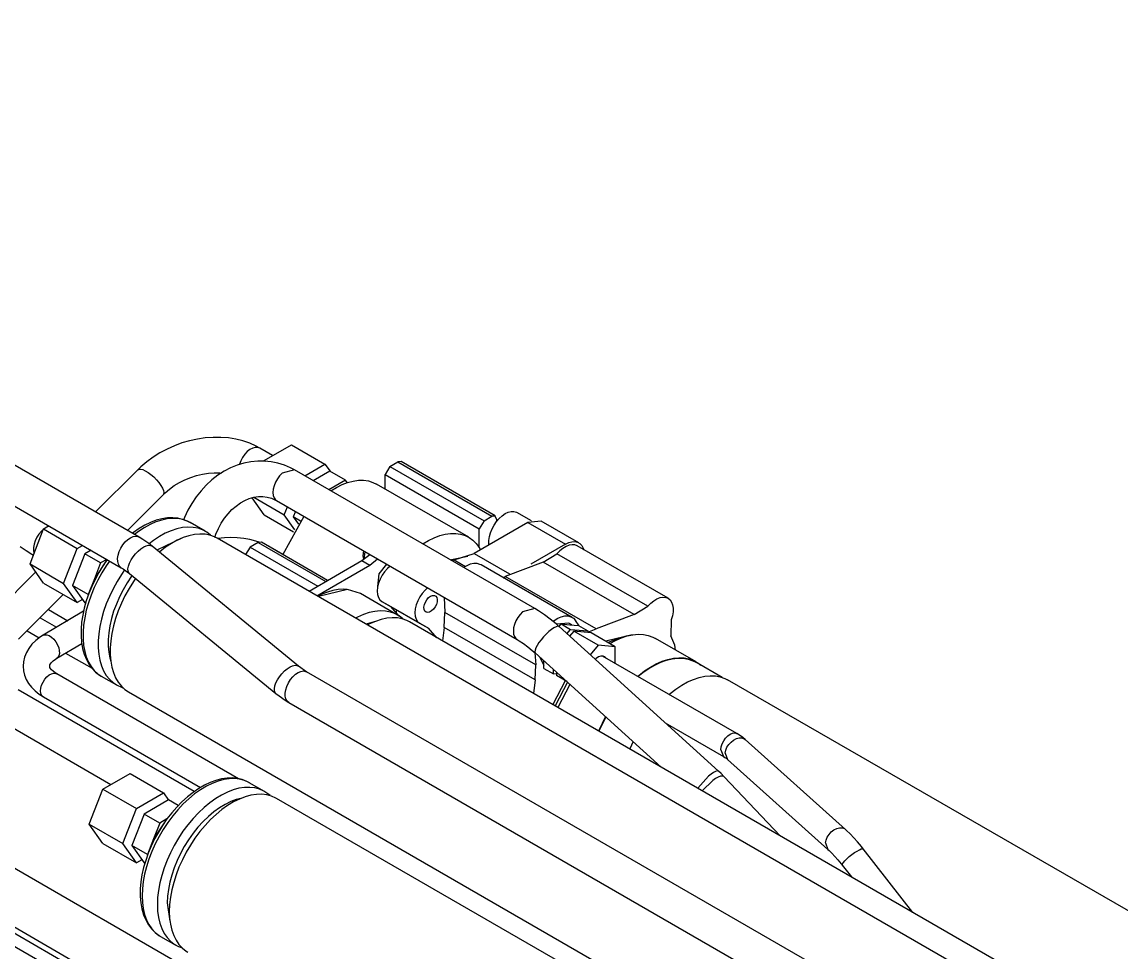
# Model space of a CAD drawing. Extents: x 0 to 258, y 0 to 184.
# Drawn here: x 120.45 to 145.22, y 124.9 to 145.87 of the extents above; entities that cross this region are included whole.
import ezdxf

# ---------------------------------------------------------------- set-up
doc = ezdxf.new("R2010")
doc.units = 0

msp = doc.modelspace()

# ---------------------------------------------------------------- linework, layer by layer
for p, q in [((122.693349, 123.928923), (48.371191, 166.835554)), ((48.123012, 166.691356), (122.060996, 124.00671)), ((124.584067, 136.492961), (124.407365, 136.467588)), ((124.760282, 136.505344), (124.584067, 136.492961)), ((124.9346, 136.50455), (124.760282, 136.505344)), ((125.1056, 136.49058), (124.9346, 136.50455)), ((125.271856, 136.463521), (125.1056, 136.49058)), ((123.722363, 136.242153), (123.562946, 136.156899)), ((123.887764, 136.316331), (123.722363, 136.242153)), ((124.05791, 136.378918), (123.887764, 136.316331)), ((124.231539, 136.429467), (124.05791, 136.378918)), ((124.407365, 136.467588), (124.231539, 136.429467)), ((125.431984, 136.423593), (125.271856, 136.463521)), ((125.584665, 136.371163), (125.431984, 136.423593)), ((125.590819, 136.230826), (125.530618, 136.183595)), ((125.729167, 136.306486), (125.584665, 136.371163)), ((125.651932, 136.263351), (125.590819, 136.230826)), ((125.711103, 136.279649), (125.651932, 136.263351)), ((125.765568, 136.278856), (125.711103, 136.279649)), ((125.810386, 136.26261), (125.729167, 136.306486)), ((125.810386, 136.26261), (125.765568, 136.278856)), ((126.102501, 136.09392), (125.810401, 136.262724)), ((125.912795, 135.984383), (126.52504, 136.337866)), ((126.52504, 136.337866), (127.281748, 135.901833)), ((123.090224, 134.257714), (119.958619, 136.06561)), ((123.410716, 136.061141), (123.266849, 135.955501)), ((123.562946, 136.156899), (123.410716, 136.061141)), ((125.424049, 136.054431), (125.382663, 135.978541)), ((125.474148, 136.123866), (125.424049, 136.054431)), ((125.530618, 136.183595), (125.474148, 136.123866)), ((125.906974, 135.969831), (125.912795, 135.984383)), ((125.912795, 135.984383), (125.941899, 135.967449)), ((123.065353, 135.776156), (122.112325, 134.822334)), ((123.13248, 135.840666), (123.065337, 135.776166)), ((123.065337, 135.776153), (123.089229, 135.789541)), ((123.089229, 135.789541), (123.127435, 135.791393)), ((123.127435, 135.791393), (123.175967, 135.779355)), ((123.266849, 135.955501), (123.13248, 135.840666)), ((123.175967, 135.779355), (123.232556, 135.753955)), ((123.232556, 135.753955), (123.294561, 135.716368)), ((125.008972, 135.739318), (124.86846, 135.649484)), ((125.154532, 135.815126), (125.008972, 135.739318)), ((125.304005, 135.876385), (125.154532, 135.815126)), ((125.456262, 135.922708), (125.304005, 135.876385)), ((125.351924, 135.899737), (125.349278, 135.89135)), ((125.382663, 135.978541), (125.351924, 135.899737)), ((125.610186, 135.953815), (125.456262, 135.922708)), ((125.764692, 135.969532), (125.610186, 135.953815)), ((125.918709, 135.969754), (125.764692, 135.969532)), ((126.071172, 135.954461), (125.918709, 135.969754)), ((126.220992, 135.923685), (126.071172, 135.954461)), ((126.367005, 135.877571), (126.220992, 135.923685)), ((126.590956, 135.771904), (126.315908, 135.697059)), ((126.507951, 135.816423), (126.367005, 135.877571)), ((126.590956, 135.771904), (126.507951, 135.816423)), ((132.009581, 132.643493), (126.590921, 135.771923)), ((126.823754, 135.637514), (127.281748, 135.901833)), ((127.392608, 135.741495), (127.017958, 135.525331)), ((127.281748, 135.901833), (127.396047, 135.739643)), ((127.746091, 135.537767), (127.392608, 135.741495)), ((128.744714, 135.848329), (128.638643, 135.664621)), ((128.744627, 135.848387), (128.921368, 135.950251)), ((128.744627, 135.848387), (130.866053, 134.623632)), ((128.921368, 135.950251), (131.042795, 134.725761)), ((128.996484, 135.957808), (128.92149, 135.950373)), ((131.117672, 134.73317), (128.99651, 135.957924)), ((123.294561, 135.716368), (123.359077, 135.668354)), ((123.359077, 135.668354), (123.423093, 135.612159)), ((123.423093, 135.612159), (123.483611, 135.550411)), ((123.483611, 135.550411), (123.5378, 135.485998)), ((124.002276, 135.486295), (124.126066, 135.54813)), ((124.126066, 135.54813), (124.254905, 135.600618)), ((124.254905, 135.600618), (124.387061, 135.643042)), ((124.387061, 135.643042), (124.520705, 135.674868)), ((124.520705, 135.674868), (124.653989, 135.695797)), ((124.734123, 135.546281), (124.607046, 135.430497)), ((124.653989, 135.695797), (124.785076, 135.705719)), ((124.86846, 135.649484), (124.734123, 135.546281)), ((124.785076, 135.705719), (124.912182, 135.70466)), ((124.912182, 135.70466), (124.94934, 135.701141)), ((126.166178, 135.49396), (126.134526, 135.415254)), ((126.20834, 135.569464), (126.166178, 135.49396)), ((126.259042, 135.638234), (126.20834, 135.569464)), ((126.315908, 135.697059), (126.259042, 135.638234)), ((127.746091, 135.537767), (127.371177, 135.321338)), ((127.783397, 135.484585), (127.746091, 135.537767)), ((127.79202, 135.487427), (127.915665, 135.519902)), ((127.915665, 135.519902), (128.035494, 135.536571)), ((128.035494, 135.536571), (128.150392, 135.537364)), ((128.150392, 135.537364), (128.259286, 135.522098)), ((128.259286, 135.522098), (128.361159, 135.490994)), ((128.361159, 135.490994), (128.443235, 135.451335)), ((128.638529, 135.664502), (130.759956, 134.440012)), ((128.638529, 135.338536), (128.638529, 135.664502)), ((119.558834, 135.372931), (122.690174, 133.565036)), ((123.5378, 135.485998), (123.583134, 135.421929)), ((123.583134, 135.421929), (123.617485, 135.361202)), ((123.617485, 135.361202), (123.63926, 135.306659)), ((123.631283, 135.210731), (123.676799, 135.254372)), ((123.63926, 135.306659), (123.647409, 135.260843)), ((123.647409, 135.260843), (123.641588, 135.225905)), ((123.676799, 135.254372), (123.776192, 135.338279)), ((123.776192, 135.338279), (123.885158, 135.416)), ((123.885158, 135.416), (124.002276, 135.486295)), ((124.488262, 135.303042), (124.378724, 135.164929)), ((124.607046, 135.430497), (124.488262, 135.303042)), ((126.114868, 135.33703), (126.108121, 135.262939)), ((126.108121, 135.262939), (126.114603, 135.196452)), ((126.134526, 135.415254), (126.114868, 135.33703)), ((127.410039, 135.299007), (127.537933, 135.376403)), ((127.537933, 135.376403), (127.665716, 135.439442)), ((127.665716, 135.439442), (127.79202, 135.487427)), ((130.519979, 134.254804), (128.443267, 135.451248)), ((122.829609, 134.408262), (123.631296, 135.210742)), ((123.641588, 135.225905), (123.631296, 135.210692)), ((124.279297, 135.01726), (124.190762, 134.861199)), ((124.378724, 135.164929), (124.279297, 135.01726)), ((125.277418, 134.957031), (125.374448, 135.025608)), ((125.374448, 135.025608), (125.474254, 135.08135)), ((125.474254, 135.08135), (125.575669, 135.123922)), ((125.575669, 135.123922), (125.677708, 135.153116)), ((125.913853, 134.758834), (125.64345, 135.143273)), ((125.677708, 135.153116), (125.779617, 135.168779)), ((125.679168, 135.153327), (126.363645, 134.758834)), ((125.779617, 135.168779), (125.880881, 135.170631)), ((125.880881, 135.170631), (125.981055, 135.158249)), ((125.981055, 135.158249), (126.079443, 135.130931)), ((126.079443, 135.130931), (126.168798, 135.091333)), ((126.114603, 135.196452), (126.133997, 135.140672)), ((126.133997, 135.140672), (126.165408, 135.098212)), ((126.165408, 135.098212), (126.190967, 135.079083)), ((126.168798, 135.091333), (126.190943, 135.079056)), ((126.190872, 135.07898), (131.609796, 131.95055)), ((124.190762, 134.861199), (124.1138, 134.697964)), ((125.015883, 134.680838), (125.096834, 134.783774)), ((125.096834, 134.783774), (125.18444, 134.876166)), ((125.18444, 134.876166), (125.277418, 134.957031)), ((125.913853, 134.758834), (126.574517, 134.378364)), ((126.363645, 134.758834), (126.433494, 134.939015)), ((126.600446, 134.422285), (126.363645, 134.758834)), ((126.613675, 134.835034), (126.566315, 134.712797)), ((131.276493, 134.73861), (131.3447, 134.78529)), ((131.3447, 134.78529), (131.41292, 134.817368)), ((131.41292, 134.817368), (131.478828, 134.833746)), ((131.478828, 134.833746), (131.540184, 134.833867)), ((131.540184, 134.833867), (131.594892, 134.817728)), ((131.594892, 134.817728), (131.607142, 134.811298)), ((131.933117, 134.623632), (131.60715, 134.811222)), ((120.941016, 134.440012), (121.057697, 134.50748)), ((121.040568, 134.497469), (121.009352, 134.483155)), ((123.220949, 134.523945), (123.091364, 134.448074)), ((123.340585, 134.539461), (123.208048, 134.466536)), ((123.350838, 134.58631), (123.220949, 134.523945)), ((123.47225, 134.597563), (123.340585, 134.539461)), ((123.479841, 134.634552), (123.350838, 134.58631)), ((123.601882, 134.640335), (123.47225, 134.597563)), ((123.60674, 134.668257), (123.479841, 134.634552)), ((123.728345, 134.667405), (123.601882, 134.640335)), ((123.730411, 134.687254), (123.60674, 134.668257)), ((123.850527, 134.678517), (123.728345, 134.667405)), ((123.849929, 134.691593), (123.730411, 134.687254)), ((123.964602, 134.681433), (123.849929, 134.691593)), ((123.967351, 134.673596), (123.850527, 134.678517)), ((124.073901, 134.656906), (123.964602, 134.681433)), ((124.077796, 134.652668), (123.967351, 134.673596)), ((124.177316, 134.618073), (124.073901, 134.656906)), ((124.180885, 134.615936), (124.077796, 134.652668)), ((124.1138, 134.697964), (124.095041, 134.648966)), ((124.247264, 134.579688), (124.177316, 134.618073)), ((124.241123, 134.585114), (124.180885, 134.615936)), ((124.583795, 134.38736), (124.24116, 134.585003)), ((124.878694, 134.448288), (124.942805, 134.568554)), ((124.942805, 134.568554), (125.015883, 134.680838)), ((126.806406, 134.723756), (126.333204, 133.862244)), ((126.729034, 134.619134), (126.566315, 134.712797)), ((126.566315, 134.712797), (126.681144, 134.549549)), ((131.854271, 134.586591), (130.643539, 133.887827)), ((130.866032, 134.623593), (130.759961, 134.439885)), ((130.866053, 134.623632), (131.042795, 134.725761)), ((131.11697, 134.731612), (131.042808, 134.725645)), ((131.0486, 134.44384), (131.094701, 134.528975)), ((131.094701, 134.528975), (131.149327, 134.608231)), ((131.148869, 134.664397), (131.11697, 134.731612)), ((131.148893, 134.664378), (131.148893, 134.607493)), ((131.149327, 134.608231), (131.21062, 134.678912)), ((131.21062, 134.678912), (131.276493, 134.73861)), ((131.854271, 134.586591), (132.702789, 134.097906)), ((132.154242, 134.616385), (131.854292, 134.586667)), ((133.002826, 134.127539), (132.154308, 134.616489)), ((120.634629, 133.650761), (120.941016, 134.440012)), ((120.789336, 134.252782), (120.752673, 134.175087)), ((120.835664, 134.325635), (120.789336, 134.252782)), ((120.889494, 134.390241), (120.835664, 134.325635)), ((120.939685, 134.436736), (120.889494, 134.390241)), ((120.941016, 134.440012), (121.697459, 134.003185)), ((121.009352, 134.483155), (120.951594, 134.446108)), ((122.897919, 134.242217), (122.958525, 134.267697)), ((122.963229, 134.359465), (122.942645, 134.343008)), ((122.958525, 134.267697), (123.015939, 134.276507)), ((123.091364, 134.448074), (122.963229, 134.359465)), ((123.075801, 134.379433), (122.990378, 134.315438)), ((123.015939, 134.276507), (123.06748, 134.268252)), ((123.06748, 134.268252), (123.090419, 134.257722)), ((123.208048, 134.466536), (123.075801, 134.379433)), ((123.177594, 134.204303), (123.090234, 134.257764)), ((123.550659, 134.268723), (123.418412, 134.18162)), ((123.683199, 134.341648), (123.550659, 134.268723)), ((123.814861, 134.39975), (123.683199, 134.341648)), ((123.944496, 134.442525), (123.814861, 134.39975)), ((124.070956, 134.469592), (123.944496, 134.442525)), ((124.193138, 134.480705), (124.070956, 134.469592)), ((124.213863, 134.287014), (124.08423, 134.244239)), ((124.309965, 134.475783), (124.193138, 134.480705)), ((124.340325, 134.314081), (124.213863, 134.287014)), ((124.420407, 134.454855), (124.309965, 134.475783)), ((124.462505, 134.325193), (124.340325, 134.314081)), ((124.523499, 134.418123), (124.420407, 134.454855)), ((124.579331, 134.320272), (124.462505, 134.325193)), ((124.618331, 134.365897), (124.523499, 134.418123)), ((124.689773, 134.299344), (124.579331, 134.320272)), ((124.704069, 134.298637), (124.618331, 134.365897)), ((124.792866, 134.262611), (124.689773, 134.299344)), ((124.709308, 134.293769), (124.704069, 134.298637)), ((124.853103, 134.23179), (124.792866, 134.262611)), ((124.800684, 134.249493), (124.824496, 134.321553)), ((124.824496, 134.321553), (124.878694, 134.448288)), ((129.74252, 134.243016), (129.868824, 134.290999)), ((129.868824, 134.290999), (129.992467, 134.323473)), ((129.992467, 134.323473), (130.112299, 134.340142)), ((130.112299, 134.340142), (130.227197, 134.340936)), ((130.227197, 134.340936), (130.336091, 134.32567)), ((130.336091, 134.32567), (130.437963, 134.294565)), ((130.437963, 134.294565), (130.531861, 134.247924)), ((130.759956, 134.015356), (130.759956, 134.440012)), ((130.975395, 134.182572), (130.98791, 134.267639)), ((130.98791, 134.267639), (131.012595, 134.355729)), ((131.012595, 134.355729), (131.0486, 134.44384)), ((120.411456, 134.043936), (120.544022, 133.956775)), ((120.727378, 134.096183), (120.714652, 134.019761)), ((120.714652, 134.019761), (120.715181, 133.949393)), ((120.752673, 134.175087), (120.727378, 134.096183)), ((121.391336, 133.213934), (121.697459, 134.003185)), ((121.697459, 134.003185), (121.814404, 134.070654)), ((122.644081, 133.929851), (122.67975, 134.007813)), ((122.67975, 134.007813), (122.725266, 134.081266)), ((122.725266, 134.081266), (122.7785, 134.146774)), ((122.7785, 134.146774), (122.836962, 134.201273)), ((122.836962, 134.201273), (122.897919, 134.242217)), ((123.133673, 133.994258), (123.195655, 134.034488)), ((123.31273, 134.109415), (123.177594, 134.204303)), ((123.195655, 134.034488), (123.254567, 134.061142)), ((123.254567, 134.061142), (123.30765, 134.072969)), ((123.30765, 134.072969), (123.352425, 134.069424)), ((123.38362, 134.053485), (123.31273, 134.109415)), ((123.418412, 134.18162), (123.320892, 134.108061)), ((123.352425, 134.069424), (123.383562, 134.053469)), ((126.681938, 131.349418), (123.383646, 134.053456)), ((124.0532, 134.23183), (123.492403, 133.964302)), ((123.687779, 134.026109), (123.556985, 133.925591)), ((123.820028, 134.113212), (123.687779, 134.026109)), ((123.952566, 134.186136), (123.820028, 134.113212)), ((124.08423, 134.244239), (123.952566, 134.186136)), ((187.751398, 97.917504), (124.85314, 134.231785)), ((124.868944, 134.225501), (124.865187, 134.224707)), ((125.013364, 134.241217), (124.868944, 134.225501)), ((125.159181, 134.246774), (125.013364, 134.241217)), ((125.304918, 134.242143), (125.159181, 134.246774)), ((125.449105, 134.2273), (125.304918, 134.242143)), ((125.590234, 134.202297), (125.449105, 134.2273)), ((125.598092, 134.031824), (125.492717, 133.862512)), ((125.72674, 134.167163), (125.590234, 134.202297)), ((125.774947, 134.133889), (125.598206, 134.03176)), ((125.598206, 134.03176), (127.120881, 133.152551)), ((125.798344, 134.142372), (125.72674, 134.167163)), ((125.849864, 134.1413), (125.774868, 134.133865)), ((125.774947, 134.133889), (127.297623, 133.25468)), ((127.341543, 133.28008), (125.849824, 134.141298)), ((125.979332, 134.067167), (125.97457, 134.069283)), ((126.043142, 134.032652), (125.979332, 134.067167)), ((126.043235, 134.032554), (126.022332, 134.041814)), ((126.334011, 133.864808), (126.043235, 134.032554)), ((129.484816, 134.101142), (129.486668, 134.102465)), ((129.486668, 134.102465), (129.614737, 134.179977)), ((129.614737, 134.179977), (129.74252, 134.243016)), ((130.531861, 134.247924), (130.616912, 134.186179)), ((130.616912, 134.186179), (130.692318, 134.109905)), ((130.692318, 134.109905), (130.757373, 134.019817)), ((130.757373, 134.019817), (130.785747, 133.970006)), ((130.975464, 134.103425), (130.975395, 134.182572)), ((130.97811, 134.080856), (130.975464, 134.103425)), ((132.702789, 134.097906), (131.919358, 133.645469)), ((132.643657, 134.00296), (132.575196, 133.946977)), ((132.713576, 134.045344), (132.643657, 134.00296)), ((132.702818, 134.097811), (132.776499, 134.132894)), ((132.782687, 134.072752), (132.713576, 134.045344)), ((132.776499, 134.132894), (132.847952, 134.152024)), ((132.848759, 134.084288), (132.782687, 134.072752)), ((132.847952, 134.152024), (132.915008, 134.15467)), ((132.909655, 134.079605), (132.848759, 134.084288)), ((132.963241, 134.058941), (132.909655, 134.079605)), ((132.915008, 134.15467), (132.975632, 134.140647)), ((135.013921, 132.877649), (132.963138, 134.059012)), ((132.975632, 134.140647), (133.027977, 134.110418)), ((133.027977, 134.110418), (133.070456, 134.064915)), ((133.070456, 134.064915), (133.101777, 134.005521)), ((133.101777, 134.005521), (133.112413, 133.973076)), ((120.544022, 133.956775), (120.674028, 133.875291)), ((120.674028, 133.875291), (120.712787, 133.852246)), ((120.715181, 133.949393), (120.727908, 133.890772)), ((121.869702, 133.878037), (121.594007, 133.167632)), ((122.008873, 133.958206), (121.869702, 133.878037)), ((122.223185, 133.673779), (121.869702, 133.878037)), ((122.362356, 133.754213), (122.223185, 133.673779)), ((122.608415, 133.775017), (122.619925, 133.851023)), ((122.610003, 133.705384), (122.608415, 133.775017)), ((122.619925, 133.851023), (122.644081, 133.929851)), ((122.912302, 133.742703), (122.958184, 133.813545)), ((122.958184, 133.813545), (123.012095, 133.881144)), ((123.012095, 133.881144), (123.071518, 133.942334)), ((123.071518, 133.942334), (123.133673, 133.994258)), ((123.556985, 133.925591), (123.54836, 133.918447)), ((128.113472, 133.725664), (128.292171, 133.865954)), ((128.139205, 133.83304), (128.156377, 133.94435)), ((128.155742, 133.757718), (128.139205, 133.83304)), ((128.176789, 133.932568), (128.156575, 133.752646)), ((128.290248, 133.623604), (128.468947, 133.763891)), ((130.498958, 133.81571), (130.130081, 133.741309)), ((130.195298, 133.74382), (130.643653, 133.887779)), ((130.643539, 133.887827), (131.440199, 133.42904)), ((132.201213, 133.692668), (132.510405, 133.879204)), ((132.575196, 133.946977), (132.510405, 133.879202)), ((134.560955, 132.697733), (132.510437, 133.879096)), ((120.634629, 133.650761), (121.391336, 133.213934)), ((120.940751, 133.215257), (120.634629, 133.650761)), ((122.353611, 133.723042), (122.085329, 133.318675)), ((122.223185, 133.673779), (122.085337, 133.318709)), ((122.277687, 133.611385), (122.185035, 133.460054)), ((122.352053, 133.609689), (122.252972, 133.450773)), ((122.372106, 133.748617), (122.277687, 133.611385)), ((122.426303, 133.717324), (122.352053, 133.609689)), ((122.624767, 133.645384), (122.610003, 133.705384)), ((122.651955, 133.597818), (122.624767, 133.645384)), ((122.689785, 133.565205), (122.651955, 133.597818)), ((122.690238, 133.564943), (122.735357, 133.537548)), ((122.76703, 133.516887), (122.694667, 133.411882)), ((122.735357, 133.537548), (122.823791, 133.476162)), ((122.841833, 133.543657), (122.852734, 133.60453)), ((122.844479, 133.492162), (122.841833, 133.543657)), ((122.852734, 133.60453), (122.876599, 133.671927)), ((122.876599, 133.671927), (122.912302, 133.742703)), ((126.92165, 133.037457), (128.113596, 133.725638)), ((127.098392, 132.935593), (128.290338, 133.623509)), ((128.113596, 133.725638), (128.290338, 133.623509)), ((128.67148, 133.646961), (128.494727, 133.425617)), ((128.687993, 133.549745), (128.624977, 133.477144)), ((128.747236, 133.603223), (128.687993, 133.549745)), ((130.109346, 133.740454), (130.195336, 133.743894)), ((130.195336, 133.743894), (130.451452, 133.596257)), ((130.476127, 133.609465), (130.407124, 133.568563)), ((130.556997, 133.643077), (130.476127, 133.609465)), ((130.634919, 133.659799), (130.556997, 133.643077)), ((130.707775, 133.65927), (130.634919, 133.659799)), ((130.773584, 133.641331), (130.707775, 133.65927)), ((130.798164, 133.629028), (130.773584, 133.641331)), ((132.848838, 132.447702), (130.798056, 133.629065)), ((132.201213, 133.692668), (131.344692, 133.366688)), ((134.251922, 132.511202), (132.201139, 133.692565)), ((120.761629, 133.470315), (119.811247, 132.519139)), ((122.085337, 133.318709), (121.94749, 132.963639)), ((122.100538, 133.304048), (122.024838, 133.14455)), ((122.085329, 133.318675), (122.057712, 133.238075)), ((122.162577, 133.286602), (122.08166, 133.118623)), ((122.185035, 133.460054), (122.100538, 133.304048)), ((122.252972, 133.450773), (122.162577, 133.286602)), ((122.694667, 133.411882), (122.595586, 133.252965)), ((122.922465, 133.372525), (122.823257, 133.223901)), ((122.823791, 133.476162), (122.876414, 133.434826)), ((122.860407, 133.452448), (122.844479, 133.492162)), ((122.876414, 133.434826), (122.860407, 133.452448)), ((122.876441, 133.434861), (126.174732, 130.730823)), ((122.933524, 133.388003), (122.922465, 133.372525)), ((123.01056, 133.324847), (122.964031, 133.256365)), ((128.494727, 133.425617), (128.462132, 133.14424)), ((128.523563, 133.306969), (128.489185, 133.216141)), ((128.569433, 133.395134), (128.523563, 133.306969)), ((128.624977, 133.477144), (128.569433, 133.395134)), ((131.300499, 133.339611), (131.344684, 133.366598)), ((133.395202, 132.185235), (131.344684, 133.366598)), ((120.940751, 133.215257), (121.697459, 132.77843)), ((121.697459, 132.77843), (121.391336, 133.213934)), ((121.94749, 132.963639), (121.594007, 133.167632)), ((121.594007, 133.167632), (121.869438, 132.77552)), ((122.024838, 133.14455), (121.958533, 132.982755)), ((122.08166, 133.118623), (122.010931, 132.948309)), ((122.057712, 133.238075), (122.048822, 133.206261)), ((122.505191, 133.088794), (122.424274, 132.920816)), ((122.595586, 133.252965), (122.505191, 133.088794)), ((122.732417, 133.069157), (122.650852, 132.909833)), ((122.823257, 133.223901), (122.732417, 133.069157)), ((122.864952, 133.097449), (122.774555, 132.933278)), ((122.964031, 133.256365), (122.864952, 133.097449)), ((127.787334, 133.073758), (127.134724, 132.914503)), ((127.337395, 133.016952), (127.211416, 132.966935)), ((127.461312, 133.052851), (127.337395, 133.016952)), ((127.582118, 133.074361), (127.461312, 133.052851)), ((127.698826, 133.081373), (127.582118, 133.074361)), ((127.773523, 133.076399), (127.698826, 133.081373)), ((128.080283, 132.983342), (127.787334, 133.073758)), ((128.467648, 133.126254), (128.459843, 133.040873)), ((128.459843, 133.040873), (128.466061, 132.963382)), ((128.489185, 133.216141), (128.467648, 133.126254)), ((129.536519, 133.060889), (129.473503, 132.988287)), ((129.595005, 133.113766), (129.536519, 133.060889)), ((120.37719, 131.953725), (121.382605, 132.960199)), ((121.818373, 132.84828), (121.697459, 132.77843)), ((121.902161, 132.819864), (121.856198, 132.657072)), ((121.8869, 132.76573), (121.869438, 132.77552)), ((121.958533, 132.982755), (121.902161, 132.819864)), ((121.951017, 132.777158), (121.902436, 132.606674)), ((122.010931, 132.948309), (121.951017, 132.777158)), ((122.424274, 132.920816), (122.353545, 132.750501)), ((122.650852, 132.909833), (122.579367, 132.747509)), ((122.69364, 132.765299), (122.622912, 132.594984)), ((122.774555, 132.933278), (122.69364, 132.765299)), ((127.211416, 132.966935), (127.12435, 132.923255)), ((128.917929, 132.499825), (128.080259, 132.983218)), ((128.466061, 132.963382), (128.486037, 132.896858)), ((128.486037, 132.896858), (128.518999, 132.843933)), ((128.518999, 132.843933), (128.563634, 132.806709)), ((128.563652, 132.806741), (129.41217, 132.317791)), ((128.563652, 132.806741), (128.767117, 132.689266)), ((129.372088, 132.818113), (129.337711, 132.727284)), ((129.417959, 132.90628), (129.372088, 132.818113)), ((129.473503, 132.988287), (129.417959, 132.90628)), ((129.521969, 132.733652), (129.544326, 132.791398)), ((129.544326, 132.791398), (129.577129, 132.84555)), ((129.577129, 132.84555), (129.617465, 132.891299)), ((129.617465, 132.891299), (129.661748, 132.924578)), ((129.661756, 132.924613), (129.706053, 132.942472)), ((129.706053, 132.942472), (129.746425, 132.943266)), ((129.746425, 132.943266), (129.779289, 132.92702)), ((129.779289, 132.92702), (129.801726, 132.895135)), ((129.80842, 132.796901), (129.792095, 132.739285)), ((129.801726, 132.895135), (129.811727, 132.850437)), ((129.811727, 132.850437), (129.80842, 132.796901)), ((129.97094, 132.89672), (129.984672, 132.556051)), ((134.561011, 132.697801), (134.625802, 132.76558)), ((134.625802, 132.76558), (134.694265, 132.821563)), ((134.694265, 132.821563), (134.764181, 132.863944)), ((134.764181, 132.863944), (134.833293, 132.891352)), ((134.833293, 132.891352), (134.899367, 132.902914)), ((134.899367, 132.902914), (134.960261, 132.898231)), ((134.960261, 132.898231), (135.014008, 132.877461)), ((135.014008, 132.877461), (135.058871, 132.841282)), ((135.058871, 132.841282), (135.093397, 132.790866)), ((135.093397, 132.790866), (135.116468, 132.727837)), ((121.840069, 132.583168), (120.931491, 132.043154)), ((121.047907, 132.624972), (121.485528, 132.372296)), ((121.856198, 132.657072), (121.821069, 132.495562)), ((121.902436, 132.606674), (121.865622, 132.438354)), ((122.29363, 132.57935), (122.24505, 132.408866)), ((122.353545, 132.750501), (122.29363, 132.57935)), ((122.518679, 132.583798), (122.469385, 132.420331)), ((122.579367, 132.747509), (122.518679, 132.583798)), ((122.622912, 132.594984), (122.562994, 132.423834)), ((128.27863, 132.554977), (128.148998, 132.512204)), ((128.405093, 132.582044), (128.27863, 132.554977)), ((128.527272, 132.593156), (128.405093, 132.582044)), ((128.644099, 132.588235), (128.527272, 132.593156)), ((128.754541, 132.567306), (128.644099, 132.588235)), ((128.857633, 132.530574), (128.754541, 132.567306)), ((128.955314, 132.476462), (128.767087, 132.689218)), ((128.767117, 132.689266), (129.615634, 132.200317)), ((128.952465, 132.478348), (128.857633, 132.530574)), ((128.883533, 132.590577), (128.883533, 132.519668)), ((129.3162, 132.6374), (129.308395, 132.552016)), ((129.308395, 132.552016), (129.314613, 132.474528)), ((129.337711, 132.727284), (129.3162, 132.6374)), ((129.512047, 132.67745), (129.521969, 132.733652)), ((129.515434, 132.627777), (129.512047, 132.67745)), ((129.531838, 132.589053), (129.515434, 132.627777)), ((129.559799, 132.564711), (129.531838, 132.589053)), ((129.596833, 132.556932), (129.559799, 132.564711)), ((129.639645, 132.566378), (129.596833, 132.556932)), ((129.684436, 132.592228), (129.639645, 132.566378)), ((129.727222, 132.63219), (129.684436, 132.592228)), ((129.764205, 132.682704), (129.727222, 132.63219)), ((129.792095, 132.739285), (129.764205, 132.682704)), ((129.967728, 132.217374), (129.984688, 132.556051)), ((132.035246, 131.374553), (129.984727, 132.556181)), ((131.734648, 132.568566), (131.677778, 132.509741)), ((132.009743, 132.643382), (131.734648, 132.568566)), ((132.090946, 132.59449), (132.009692, 132.643411)), ((132.225732, 132.504606), (132.090946, 132.59449)), ((134.251822, 132.511268), (134.561011, 132.697801)), ((135.125755, 132.57245), (135.111573, 132.485116)), ((135.116468, 132.727837), (135.127343, 132.654241)), ((135.127343, 132.654241), (135.125755, 132.57245)), ((120.860847, 132.437648), (121.23338, 132.222542)), ((121.797151, 132.336505), (121.784768, 132.18106)), ((121.821069, 132.495562), (121.797151, 132.336505)), ((121.840884, 132.27368), (121.828475, 132.1141)), ((121.865622, 132.438354), (121.840884, 132.27368)), ((122.24505, 132.408866), (122.208236, 132.240549)), ((122.469385, 132.420331), (122.431978, 132.258729)), ((122.562994, 132.423834), (122.514417, 132.25335)), ((128.017333, 132.454099), (127.972309, 132.430948)), ((128.148998, 132.512204), (128.017333, 132.454099)), ((128.387334, 132.344284), (128.212236, 132.292405)), ((128.2867, 132.298591), (128.241676, 132.27544)), ((128.418364, 132.356693), (128.2867, 132.298591)), ((128.547997, 132.399468), (128.418364, 132.356693)), ((128.67446, 132.426535), (128.547997, 132.399468)), ((128.796641, 132.437648), (128.67446, 132.426535)), ((128.913465, 132.432726), (128.796641, 132.437648)), ((129.02391, 132.411798), (128.913465, 132.432726)), ((129.038206, 132.411091), (128.952465, 132.478348)), ((129.127, 132.375066), (129.02391, 132.411798)), ((129.043444, 132.406223), (129.038206, 132.411091)), ((129.187237, 132.344247), (129.127, 132.375066)), ((188.180023, 98.28448), (129.187274, 132.34425)), ((129.314613, 132.474528), (129.334589, 132.408001)), ((129.334589, 132.408001), (129.367548, 132.355077)), ((129.367548, 132.355077), (129.412183, 132.317852)), ((129.41217, 132.317791), (129.615634, 132.200317)), ((131.553265, 132.286764), (131.533607, 132.208537)), ((131.584918, 132.365467), (131.553265, 132.286764)), ((131.627079, 132.440971), (131.584918, 132.365467)), ((131.677778, 132.509741), (131.627079, 132.440971)), ((132.358685, 132.405398), (132.225732, 132.504606)), ((132.489424, 132.297554), (132.358685, 132.405398)), ((132.420039, 132.360172), (132.445122, 132.378561)), ((132.445122, 132.378561), (132.526738, 132.428146)), ((132.557503, 132.237255), (132.489424, 132.297554)), ((132.773887, 132.317654), (132.503021, 132.29273)), ((132.526738, 132.428146), (132.607605, 132.461756)), ((132.55621, 132.238417), (132.604893, 132.298741)), ((132.604893, 132.298741), (132.817088, 132.176504)), ((132.604893, 132.298741), (132.799626, 132.281279)), ((132.607605, 132.461756), (132.685527, 132.478478)), ((132.685527, 132.478478), (132.758383, 132.477949)), ((132.758383, 132.477949), (132.824193, 132.46001)), ((132.843811, 132.27731), (132.773961, 132.317527)), ((132.799626, 132.281279), (132.994095, 132.263817)), ((132.824193, 132.46001), (132.881163, 132.425231)), ((132.881163, 132.425231), (132.927745, 132.374563)), ((133.013409, 132.252704), (132.927684, 132.374412)), ((134.251822, 132.511268), (133.395298, 132.185288)), ((135.085287, 132.395047), (135.078646, 132.033799)), ((135.111573, 132.485116), (135.085353, 132.39506)), ((120.566896, 132.143431), (120.843385, 131.983888)), ((120.931478, 132.043138), (120.87064, 132.004599)), ((120.931417, 132.043101), (120.966895, 132.055907)), ((120.966895, 132.055907), (121.014469, 132.054584)), ((121.014469, 132.054584), (121.06646, 132.036434)), ((121.06646, 132.036434), (121.119599, 132.002485)), ((121.784768, 132.18106), (121.784239, 132.030375)), ((121.784239, 132.030375), (121.795722, 131.885614)), ((121.828475, 132.1141), (121.828467, 131.961009)), ((122.183524, 132.075875), (122.171089, 131.916292)), ((122.208236, 132.240549), (122.183524, 132.075875)), ((122.406816, 132.100601), (122.394169, 131.947513)), ((122.431978, 132.258729), (122.406816, 132.100601)), ((122.4776, 132.08503), (122.452888, 131.920356)), ((122.514417, 132.25335), (122.4776, 132.08503)), ((129.803425, 131.988491), (129.615613, 132.200364)), ((129.967728, 132.217374), (129.930247, 131.915273)), ((132.018312, 131.035887), (129.967794, 132.21725)), ((131.533607, 132.208537), (131.52686, 132.134449)), ((131.52686, 132.134449), (131.533342, 132.067959)), ((131.533342, 132.067959), (131.552736, 132.01218)), ((132.269439, 132.070047), (132.209971, 132.00779)), ((132.329809, 132.126268), (132.269439, 132.070047)), ((132.388271, 132.173784), (132.329819, 132.126228)), ((132.442074, 132.210453), (132.388271, 132.173784)), ((132.488707, 132.23453), (132.442074, 132.210453)), ((132.525992, 132.244875), (132.488707, 132.23453)), ((132.552185, 132.241012), (132.525992, 132.244875)), ((132.557503, 132.237255), (132.552185, 132.241012)), ((136.151099, 128.97796), (132.557533, 132.237358)), ((132.735862, 132.075433), (132.817088, 132.176504)), ((132.887732, 132.135758), (132.795657, 132.021194)), ((132.817088, 132.176504), (133.20629, 132.141579)), ((133.435684, 131.820111), (132.887732, 132.135758)), ((133.276934, 132.100833), (132.887732, 132.135758)), ((132.994095, 132.263817), (133.20629, 132.141579)), ((133.206229, 132.116417), (133.395298, 132.185288)), ((133.20629, 132.141579), (133.20629, 132.107183)), ((133.824885, 131.785186), (133.276934, 132.100833)), ((134.206229, 132.053444), (133.611454, 131.908222)), ((134.102433, 132.031248), (133.953208, 131.99209)), ((133.961891, 131.985528), (134.091556, 132.028285)), ((134.091556, 132.028285), (134.218061, 132.055328)), ((134.218061, 132.055328), (134.340295, 132.066414)), ((134.340295, 132.066414), (134.457188, 132.061466)), ((134.457188, 132.061466), (134.567707, 132.040511)), ((134.567707, 132.040511), (134.670887, 132.003729)), ((135.164712, 131.817452), (135.078641, 132.033799)), ((120.678124, 131.839301), (120.603535, 131.744427)), ((120.768016, 131.926619), (120.678124, 131.839301)), ((120.87064, 132.004599), (120.768016, 131.926619)), ((121.119599, 132.002485), (121.170547, 131.954884)), ((121.170547, 131.954884), (121.216106, 131.896618)), ((121.216106, 131.896618), (121.253406, 131.831348)), ((121.237878, 131.527217), (121.799852, 131.861121)), ((121.253406, 131.831348), (121.280111, 131.763175)), ((121.795722, 131.885614), (121.819402, 131.74803)), ((121.828467, 131.961009), (121.840876, 131.815761)), ((121.840876, 131.815761), (121.865588, 131.679628)), ((122.171089, 131.916292), (122.171081, 131.763204)), ((122.394169, 131.947513), (122.394161, 131.800992)), ((122.394161, 131.800992), (122.406782, 131.662493)), ((122.452888, 131.920356), (122.440453, 131.760775)), ((131.552736, 132.01218), (131.58415, 131.969719)), ((131.58415, 131.969719), (131.609312, 131.950828)), ((131.609696, 131.95059), (131.659093, 131.920991)), ((131.659093, 131.920991), (131.753986, 131.858346)), ((131.753986, 131.858346), (131.85272, 131.78549)), ((131.85272, 131.78549), (131.953958, 131.702903)), ((132.063815, 131.814507), (132.033452, 131.757966)), ((132.104699, 131.876962), (132.063815, 131.814507)), ((132.154186, 131.942409), (132.104699, 131.876962)), ((132.209971, 132.00779), (132.154186, 131.942409)), ((133.435684, 131.820111), (133.259471, 131.600507)), ((133.824885, 131.785186), (133.435684, 131.820111)), ((133.95316, 131.992008), (133.664484, 131.877671)), ((133.701097, 131.856578), (133.830214, 131.927434)), ((133.82515, 131.409478), (133.824885, 131.785186)), ((133.830214, 131.927434), (133.961891, 131.985528)), ((134.670887, 132.003729), (134.730653, 131.97318)), ((135.647333, 131.444932), (134.730553, 131.97304)), ((135.178955, 131.711243), (135.16472, 131.817452)), ((120.509216, 131.551765), (120.484795, 131.447459)), ((120.551005, 131.654657), (120.509216, 131.551765)), ((120.603535, 131.744427), (120.551005, 131.654657)), ((121.205652, 131.50685), (121.237987, 131.527355)), ((121.259315, 131.54428), (121.238756, 131.527691)), ((121.283841, 131.583388), (121.259315, 131.54428)), ((121.280111, 131.763175), (121.294531, 131.696387)), ((121.295853, 131.635175), (121.283841, 131.583388)), ((121.294531, 131.696387), (121.295853, 131.635175)), ((121.43314, 131.643369), (122.031362, 131.298089)), ((121.819402, 131.74803), (121.855285, 131.618951)), ((121.855285, 131.618951), (121.90318, 131.499743)), ((121.865588, 131.679628), (121.902392, 131.553808)), ((121.902392, 131.553808), (121.950956, 131.439405)), ((122.171081, 131.763204), (122.18349, 131.617954)), ((122.18349, 131.617954), (122.208202, 131.48182)), ((122.406782, 131.662493), (122.431917, 131.533393)), ((122.431917, 131.533393), (122.45311, 131.460394)), ((122.440453, 131.760775), (122.440447, 131.607685)), ((122.440447, 131.607685), (122.452856, 131.462437)), ((131.953958, 131.702903), (132.020045, 131.644687)), ((132.015037, 131.709981), (132.009401, 131.672796)), ((132.009401, 131.672796), (132.016836, 131.648164)), ((132.010057, 131.645814), (132.035299, 131.374648)), ((132.033452, 131.757966), (132.015037, 131.709981)), ((132.016836, 131.648164), (132.020037, 131.644698)), ((132.020164, 131.644692), (134.859405, 129.069506)), ((132.113824, 131.559626), (132.216649, 131.369484)), ((133.449349, 131.553615), (133.396282, 131.519121)), ((133.501591, 131.572268), (133.449349, 131.553615)), ((133.549727, 131.573856), (133.501591, 131.572268)), ((136.564113, 129.828065), (133.538342, 131.575107)), ((133.590734, 131.558351), (133.549727, 131.573856)), ((133.621979, 131.526776), (133.590734, 131.558351)), ((135.008307, 131.500119), (135.134812, 131.527162)), ((135.107311, 131.511776), (135.231522, 131.526037)), ((135.134812, 131.527162), (135.257046, 131.538248)), ((135.231522, 131.526037), (135.350457, 131.523921)), ((135.257046, 131.538248), (135.373939, 131.5333)), ((135.373939, 131.5333), (135.484461, 131.512345)), ((120.484795, 131.447459), (120.477255, 131.343684)), ((120.477255, 131.343684), (120.485801, 131.24178)), ((121.077909, 131.356757), (121.082989, 131.375622)), ((121.077911, 131.338818), (121.077909, 131.356757)), ((121.082938, 131.320483), (121.077911, 131.338818)), ((121.095321, 131.296353), (121.082938, 131.320483)), ((121.082989, 131.375622), (121.095609, 131.400704)), ((121.118287, 131.266103), (121.095321, 131.296353)), ((121.095609, 131.400704), (121.118046, 131.431084)), ((121.118046, 131.431084), (121.15531, 131.468329)), ((121.15531, 131.468329), (121.205652, 131.50685)), ((121.90318, 131.499743), (121.962611, 131.391762)), ((121.950956, 131.439405), (122.01086, 131.337424)), ((121.962611, 131.391762), (122.032786, 131.296223)), ((122.01086, 131.337424), (122.081578, 131.248765)), ((122.032786, 131.296223), (122.112677, 131.214041)), ((122.208202, 131.48182), (122.245003, 131.356001)), ((122.245003, 131.356001), (122.29357, 131.241597)), ((122.452856, 131.462437), (122.477568, 131.326304)), ((122.477568, 131.326304), (122.514369, 131.200484)), ((126.369815, 131.23825), (126.43197, 131.290175)), ((126.43197, 131.290175), (126.493952, 131.330405)), ((126.493952, 131.330405), (126.552861, 131.357059)), ((126.552861, 131.357059), (126.605947, 131.368886)), ((126.605947, 131.368886), (126.65072, 131.36534)), ((126.65072, 131.36534), (126.681859, 131.349386)), ((126.734542, 131.30804), (126.681919, 131.349375)), ((126.822974, 131.246656), (126.734542, 131.30804)), ((132.018334, 131.035974), (132.035293, 131.374648)), ((132.21675, 131.295972), (132.216485, 131.466363)), ((132.21675, 131.295972), (132.428945, 131.173735)), ((133.396282, 131.519121), (133.372284, 131.498272)), ((134.447592, 131.203741), (134.580714, 131.295284)), ((134.482186, 131.239237), (134.614422, 131.326346)), ((134.580714, 131.295284), (134.714453, 131.372492)), ((134.614422, 131.326346), (134.746965, 131.399268)), ((134.714453, 131.372492), (134.847602, 131.434661)), ((134.746965, 131.399268), (134.878645, 131.457362)), ((134.847602, 131.434661), (134.978951, 131.48123)), ((134.878645, 131.457362), (135.008307, 131.500119)), ((134.978951, 131.48123), (135.107311, 131.511776)), ((135.350457, 131.523921), (135.46304, 131.505347)), ((135.46304, 131.505347), (135.568252, 131.47052)), ((135.484461, 131.512345), (135.58764, 131.475563)), ((135.568252, 131.47052), (135.641163, 131.434262)), ((135.58764, 131.475563), (135.68257, 131.423281)), ((136.236559, 131.091185), (135.641247, 131.434084)), ((135.68257, 131.423281), (135.75297, 131.369769)), ((120.485801, 131.24178), (120.509587, 131.142911)), ((120.509587, 131.142911), (120.547864, 131.047941)), ((120.547864, 131.047941), (120.600196, 130.957292)), ((120.926691, 130.987735), (120.966858, 131.051161)), ((120.966858, 131.051161), (121.014427, 131.106062)), ((121.014427, 131.106062), (121.066412, 131.148991)), ((121.066412, 131.148991), (121.119546, 131.177248)), ((121.154053, 131.231337), (121.118287, 131.266103)), ((121.119546, 131.177248), (121.170489, 131.189049)), ((121.20349, 131.194504), (121.154053, 131.231337)), ((121.170489, 131.189049), (121.216039, 131.183678)), ((121.234817, 131.175216), (121.20349, 131.194504)), ((121.216039, 131.183678), (121.234692, 131.175317)), ((125.333358, 128.808892), (121.234703, 131.175322)), ((122.081578, 131.248765), (122.162485, 131.174203)), ((122.112677, 131.214041), (122.201193, 131.145758)), ((122.162485, 131.174203), (122.241134, 131.121014)), ((122.201193, 131.145758), (122.238449, 131.124776)), ((122.241177, 131.121083), (122.583812, 130.923174)), ((122.29357, 131.241597), (122.353474, 131.139617)), ((122.353474, 131.139617), (122.424192, 131.050957)), ((122.424192, 131.050957), (122.505098, 130.976395)), ((122.514369, 131.200484), (122.562936, 131.086081)), ((122.562936, 131.086081), (122.62284, 130.9841)), ((126.174896, 130.967844), (126.210599, 131.03862)), ((126.210599, 131.03862), (126.256478, 131.109462)), ((126.256478, 131.109462), (126.310389, 131.17706)), ((126.310389, 131.17706), (126.369815, 131.23825)), ((126.457611, 130.96931), (126.503125, 131.042763)), ((126.503125, 131.042763), (126.556359, 131.108271)), ((126.556359, 131.108271), (126.614824, 131.16277)), ((126.614824, 131.16277), (126.675781, 131.203714)), ((126.675781, 131.203714), (126.736384, 131.229194)), ((126.736384, 131.229194), (126.793798, 131.238004)), ((126.793798, 131.238004), (126.845342, 131.229749)), ((126.868096, 131.219261), (126.822974, 131.246656)), ((126.845342, 131.229749), (126.868202, 131.219272)), ((195.651847, 91.507187), (126.868204, 131.219243)), ((132.018334, 131.035974), (131.981305, 130.731098)), ((132.428945, 131.173735), (132.428681, 131.274012)), ((132.499589, 131.167385), (132.428945, 131.173735)), ((132.499589, 131.209718), (132.499589, 131.132989)), ((132.731364, 130.999639), (132.499589, 131.132989)), ((134.327998, 131.119156), (134.351413, 131.138709)), ((134.33538, 131.114894), (134.447592, 131.203741)), ((134.351413, 131.138709), (134.482186, 131.239237)), ((135.454068, 130.991905), (135.585748, 131.05)), ((135.585748, 131.05), (135.71541, 131.092756)), ((135.71541, 131.092756), (135.841915, 131.119799)), ((135.841915, 131.119799), (135.96415, 131.130885)), ((135.96415, 131.130885), (136.081043, 131.125938)), ((136.081043, 131.125938), (136.191564, 131.104983)), ((136.191564, 131.104983), (136.294741, 131.068198)), ((136.294741, 131.068198), (136.354508, 131.037652)), ((201.782235, 93.343922), (136.354563, 131.037739)), ((124.335351, 128.520761), (120.365548, 130.812843)), ((120.600196, 130.957292), (120.666429, 130.871366)), ((120.666429, 130.871366), (120.746502, 130.790722)), ((120.746502, 130.790722), (120.84013, 130.716218)), ((120.872613, 130.787324), (120.878037, 130.851539)), ((120.880524, 130.731167), (120.872613, 130.787324)), ((120.878037, 130.851539), (120.896452, 130.919769)), ((120.896452, 130.919769), (120.926691, 130.987735)), ((122.505098, 130.976395), (122.595483, 130.916589)), ((122.595483, 130.916589), (122.694553, 130.87206)), ((122.62284, 130.9841), (122.693556, 130.895441)), ((122.693556, 130.895441), (122.774462, 130.820879)), ((122.694553, 130.87206), (122.727541, 130.861238)), ((122.774462, 130.820879), (122.853112, 130.76769)), ((126.14013, 130.839574), (126.151031, 130.900444)), ((126.142776, 130.788078), (126.14013, 130.839574)), ((126.158704, 130.748364), (126.142776, 130.788078)), ((126.151031, 130.900444), (126.174896, 130.967844)), ((126.386277, 130.736514), (126.397786, 130.812521)), ((126.397786, 130.812521), (126.421943, 130.891348)), ((126.421943, 130.891348), (126.457611, 130.96931)), ((132.69638, 131.019702), (132.417102, 130.479493)), ((132.749413, 130.989151), (132.470117, 130.448886)), ((132.801965, 130.935486), (132.531966, 130.413178)), ((135.058517, 130.731344), (135.189289, 130.831875)), ((135.189289, 130.831875), (135.321525, 130.918983)), ((135.321525, 130.918983), (135.454068, 130.991905)), ((120.84013, 130.716218), (120.934822, 130.655602)), ((120.901241, 130.68659), (120.880524, 130.731167)), ((120.933496, 130.656395), (120.901241, 130.68659)), ((120.934819, 130.655602), (120.933496, 130.656395)), ((120.934931, 130.655681), (124.474522, 128.611777)), ((122.853157, 130.7676), (189.608771, 92.226588)), ((126.174711, 130.730717), (126.158704, 130.748364)), ((126.174711, 130.730717), (126.245603, 130.674787)), ((126.245603, 130.674787), (126.380739, 130.579902)), ((126.380739, 130.579902), (126.468097, 130.52644)), ((126.387864, 130.666881), (126.386277, 130.736514)), ((126.402628, 130.606881), (126.387864, 130.666881)), ((126.429817, 130.559315), (126.402628, 130.606881)), ((126.468097, 130.52644), (126.429817, 130.559315)), ((135.034492, 130.711262), (135.058517, 130.731344)), ((126.468155, 130.526565), (195.252326, 90.814508)), ((114.444974, 130.166203), (136.096066, 117.666243)), ((119.965498, 130.1199), (122.458399, 128.680834)), ((133.602765, 130.209163), (133.448344, 129.884109)), ((133.608279, 130.204162), (133.454765, 129.8804)), ((134.950157, 130.067248), (136.264076, 129.308424)), ((136.360897, 129.774646), (136.413634, 129.812942)), ((136.413634, 129.812942), (136.466408, 129.835881)), ((136.466408, 129.835881), (136.515895, 129.841993)), ((136.515895, 129.841993), (136.558993, 129.830907)), ((136.558993, 129.830907), (136.564258, 129.828076)), ((136.598739, 129.807415), (136.564163, 129.828105)), ((136.700815, 129.736356), (136.598739, 129.807415)), ((134.155161, 129.47603), (134.195778, 129.570711)), ((134.195778, 129.570711), (134.228496, 129.641624)), ((136.21226, 129.526832), (136.234776, 129.595457)), ((136.234776, 129.595457), (136.268566, 129.662376)), ((136.268566, 129.662376), (136.311508, 129.723383)), ((136.311508, 129.723383), (136.360897, 129.774646)), ((136.341231, 129.519249), (136.38141, 129.581593)), ((136.38141, 129.581593), (136.43247, 129.63679)), ((136.43247, 129.63679), (136.491199, 129.681367)), ((136.491199, 129.681367), (136.553908, 129.712527)), ((136.553908, 129.712527), (136.616656, 129.728323)), ((136.616656, 129.728323), (136.675505, 129.727794)), ((136.675505, 129.727794), (136.726752, 129.710887)), ((136.75483, 129.691168), (136.700815, 129.736356)), ((136.726752, 129.710887), (136.754832, 129.691228)), ((139.015474, 127.664041), (136.754877, 129.691276)), ((136.202417, 129.460814), (136.21226, 129.526832)), ((136.202417, 129.460814), (136.263409, 129.308938)), ((136.264166, 129.308499), (136.295696, 129.289078)), ((136.302763, 129.388985), (136.314458, 129.453673)), ((136.302763, 129.388985), (136.354264, 129.244464)), ((136.314458, 129.453673), (136.341231, 129.519249)), ((113.995977, 129.093054), (134.658586, 117.163536)), ((136.295696, 129.289078), (136.343049, 129.254151)), ((136.343049, 129.254151), (136.354267, 129.24444)), ((136.354299, 129.244395), (138.614896, 127.217425)), ((122.275308, 128.575), (122.887553, 128.928483)), ((122.887553, 128.928483), (123.64426, 128.491657)), ((124.950586, 128.805193), (124.823896, 128.772607)), ((125.073972, 128.823079), (124.950586, 128.805193)), ((125.124303, 128.809937), (124.999846, 128.790834)), ((125.19314, 128.826307), (125.073972, 128.823079)), ((125.243937, 128.813032), (125.124303, 128.809937)), ((125.307421, 128.815035), (125.19314, 128.826307)), ((125.357697, 128.800094), (125.243937, 128.813032)), ((125.416289, 128.789424), (125.307421, 128.815035)), ((125.464581, 128.771236), (125.357697, 128.800094)), ((135.923415, 128.866875), (135.682316, 128.594331)), ((135.98188, 128.914418), (135.923425, 128.866859)), ((136.03568, 128.951087), (135.98188, 128.914418)), ((136.085146, 128.81345), (136.021292, 128.771178)), ((136.082313, 128.975164), (136.03568, 128.951087)), ((136.119598, 128.985509), (136.082313, 128.975164)), ((136.144392, 128.844796), (136.085146, 128.81345)), ((136.145791, 128.981646), (136.119598, 128.985509)), ((136.196253, 128.86374), (136.144392, 128.844796)), ((136.151109, 128.977862), (136.145791, 128.981646)), ((136.207947, 128.924573), (136.151109, 128.977862)), ((136.238305, 128.869402), (136.196253, 128.86374)), ((136.276868, 128.854876), (136.207947, 128.924573)), ((136.268587, 128.861544), (136.238305, 128.869402)), ((136.276868, 128.854876), (136.268587, 128.861544)), ((137.539895, 127.52196), (136.276776, 128.854929)), ((121.968921, 127.785749), (122.275308, 128.575)), ((122.275308, 128.575), (123.031751, 128.138174)), ((124.435499, 128.589293), (124.307215, 128.501626)), ((124.47608, 128.559694), (124.344413, 128.46578)), ((124.565147, 128.66416), (124.435499, 128.589293)), ((124.608618, 128.639797), (124.47608, 128.559694)), ((124.695012, 128.725463), (124.565147, 128.66416)), ((124.740864, 128.705382), (124.608618, 128.639797)), ((124.823896, 128.772607), (124.695012, 128.725463)), ((124.871656, 128.755877), (124.740864, 128.705382)), ((124.999846, 128.790834), (124.871656, 128.755877)), ((125.21428, 128.558072), (125.083489, 128.507577)), ((125.342471, 128.593029), (125.21428, 128.558072)), ((125.466928, 128.612132), (125.342471, 128.593029)), ((125.519231, 128.749495), (125.416289, 128.789424)), ((125.563651, 128.726707), (125.464581, 128.771236)), ((125.586562, 128.615228), (125.466928, 128.612132)), ((125.578119, 128.716333), (125.519231, 128.749495)), ((125.575399, 128.720092), (125.563651, 128.726707)), ((125.918087, 128.522348), (125.575452, 128.719992)), ((125.700322, 128.602289), (125.586562, 128.615228)), ((125.807208, 128.573431), (125.700322, 128.602289)), ((125.906276, 128.528905), (125.807208, 128.573431)), ((136.021289, 128.771173), (135.77982, 128.538038)), ((123.031751, 128.138174), (123.64426, 128.491657)), ((123.754856, 128.331055), (123.20373, 128.012761)), ((123.64426, 128.491657), (123.758296, 128.328938)), ((123.973931, 128.204584), (123.754856, 128.331055)), ((124.181343, 128.402024), (124.058822, 128.29137)), ((124.214778, 128.358884), (124.088313, 128.239938)), ((124.307215, 128.501626), (124.181343, 128.402024)), ((124.344413, 128.46578), (124.214778, 128.358884)), ((124.818705, 128.361889), (124.687038, 128.267978)), ((124.951242, 128.441992), (124.818705, 128.361889)), ((125.083489, 128.507577), (124.951242, 128.441992)), ((125.282953, 128.339479), (125.157995, 128.292786)), ((125.35284, 128.352057), (125.220593, 128.286473)), ((125.387473, 128.366808), (125.282953, 128.339479)), ((125.483634, 128.402553), (125.35284, 128.352057)), ((125.611821, 128.43751), (125.483634, 128.402553)), ((125.736281, 128.456613), (125.611821, 128.43751)), ((125.855915, 128.459708), (125.736281, 128.456613)), ((125.969675, 128.44677), (125.855915, 128.459708)), ((125.996663, 128.469096), (125.906276, 128.528905)), ((126.076559, 128.417912), (125.969675, 128.44677)), ((126.043584, 128.428747), (125.996663, 128.469096)), ((126.175629, 128.373383), (126.076559, 128.417912)), ((126.187377, 128.366768), (126.175629, 128.373383)), ((189.566438, 91.774415), (126.187432, 128.366774)), ((122.725628, 127.348923), (123.031751, 128.138174)), ((123.940533, 128.170604), (123.827323, 128.040712)), ((123.966126, 128.10999), (123.849294, 127.970182)), ((124.058822, 128.29137), (123.940533, 128.170604)), ((124.088313, 128.239938), (123.966126, 128.10999)), ((124.557403, 128.161079), (124.430937, 128.042133)), ((124.687038, 128.267978), (124.557403, 128.161079)), ((124.778713, 128.062911), (124.655007, 127.958892)), ((124.904615, 128.153811), (124.778713, 128.062911)), ((124.956391, 128.112456), (124.826756, 128.00556)), ((125.031464, 128.230691), (124.904615, 128.153811)), ((125.088055, 128.20637), (124.956391, 128.112456)), ((125.157995, 128.292786), (125.031464, 128.230691)), ((125.220593, 128.286473), (125.088055, 128.20637)), ((123.20373, 128.012761), (122.928299, 127.302621)), ((123.557477, 127.808768), (123.20373, 128.012761)), ((123.688292, 127.858404), (123.419603, 127.453653)), ((123.719931, 127.902695), (123.557477, 127.808768)), ((123.720005, 127.902724), (123.619353, 127.757709)), ((123.738844, 127.821746), (123.635744, 127.66598)), ((123.827323, 128.040712), (123.720005, 127.902724)), ((123.849294, 127.970182), (123.738844, 127.821746)), ((124.30875, 127.912186), (124.191918, 127.772377)), ((124.430937, 128.042133), (124.30875, 127.912186)), ((124.534725, 127.842791), (124.419065, 127.715762)), ((124.655007, 127.958892), (124.534725, 127.842791)), ((124.700288, 127.886614), (124.578101, 127.756666)), ((124.826756, 128.00556), (124.700288, 127.886614)), ((121.968921, 127.785749), (122.725628, 127.348923)), ((122.275043, 127.350246), (121.968921, 127.785749)), ((123.557477, 127.808768), (123.419629, 127.453698)), ((123.526108, 127.606785), (123.440963, 127.451094)), ((123.619353, 127.757709), (123.526108, 127.606785)), ((123.635744, 127.66598), (123.540901, 127.504259)), ((124.081468, 127.623941), (123.978368, 127.468176)), ((124.191918, 127.772377), (124.081468, 127.623941)), ((124.309173, 127.579065), (124.206145, 127.43406)), ((124.419065, 127.715762), (124.309173, 127.579065)), ((124.461269, 127.616858), (124.350819, 127.468422)), ((124.578101, 127.756666), (124.461269, 127.616858)), ((138.642047, 127.554453), (138.693104, 127.609648)), ((138.693104, 127.609648), (138.751833, 127.654228)), ((138.751833, 127.654228), (138.814542, 127.685388)), ((138.814542, 127.685388), (138.877293, 127.701157)), ((138.877293, 127.701157), (138.936139, 127.700628)), ((138.936139, 127.700628), (138.987386, 127.683721)), ((138.987386, 127.683721), (139.01576, 127.663824)), ((139.035413, 127.645904), (139.015464, 127.664028)), ((139.116519, 127.567722), (139.035413, 127.645904)), ((139.200934, 127.479235), (139.116519, 127.567722)), ((122.275043, 127.350246), (123.031751, 126.913419)), ((123.031751, 126.913419), (122.725628, 127.348923)), ((123.419629, 127.453698), (123.281782, 127.098627)), ((123.440963, 127.451094), (123.36457, 127.291818)), ((123.455152, 127.338001), (123.379246, 127.168668)), ((123.391986, 127.373053), (123.383255, 127.341816)), ((123.419603, 127.453653), (123.391986, 127.373053)), ((123.540901, 127.504259), (123.455152, 127.338001)), ((123.978368, 127.468176), (123.883526, 127.306455)), ((124.206145, 127.43406), (124.111003, 127.282187)), ((124.350819, 127.468422), (124.247719, 127.312656)), ((138.563397, 127.361842), (138.575092, 127.42653)), ((138.563397, 127.361842), (138.614629, 127.217563)), ((138.575092, 127.42653), (138.601868, 127.492107)), ((138.601868, 127.492107), (138.642047, 127.554453)), ((139.285487, 127.383866), (139.200934, 127.479235)), ((139.369664, 127.282454), (139.285487, 127.383866)), ((123.281782, 127.098627), (122.928299, 127.302621)), ((122.928299, 127.302621), (123.20373, 126.910509)), ((123.29753, 127.130158), (123.24038, 126.967309)), ((123.36457, 127.291818), (123.29753, 127.130158)), ((123.379246, 127.168668), (123.313852, 126.997747)), ((123.797777, 127.140196), (123.721871, 126.970863)), ((123.883526, 127.306455), (123.797777, 127.140196)), ((124.024694, 127.124959), (123.948073, 126.963933)), ((124.111003, 127.282187), (124.024694, 127.124959)), ((124.152879, 127.150935), (124.067128, 126.984677)), ((124.247719, 127.312656), (124.152879, 127.150935)), ((138.614896, 127.217322), (138.646265, 127.188413)), ((138.646265, 127.188413), (138.706608, 127.128851)), ((138.706608, 127.128851), (138.772106, 127.059046)), ((139.09795, 127.052793), (139.156598, 127.099638)), ((139.156598, 127.099638), (139.216518, 127.142905)), ((139.216518, 127.142905), (139.273946, 127.179878)), ((139.273946, 127.179878), (139.325275, 127.208228)), ((139.325275, 127.208228), (139.367277, 127.226193)), ((139.367277, 127.226193), (139.397315, 127.232623)), ((139.413479, 127.227119), (139.369664, 127.282454)), ((139.397315, 127.232623), (139.413481, 127.227146)), ((140.528625, 125.79635), (139.413407, 127.227215)), ((123.152665, 126.983269), (123.031751, 126.913419)), ((123.24038, 126.967309), (123.193604, 126.804466)), ((123.221192, 126.900455), (123.20373, 126.910509)), ((123.259544, 126.826742), (123.2168, 126.657155)), ((123.313852, 126.997747), (123.259544, 126.826742)), ((123.721871, 126.970863), (123.656476, 126.799942)), ((123.948073, 126.963933), (123.881906, 126.800712)), ((124.067128, 126.984677), (123.991221, 126.815343)), ((138.772106, 127.059046), (138.84144, 126.979896)), ((138.84144, 126.979896), (138.912848, 126.893025)), ((138.912848, 126.893025), (138.940238, 126.85828)), ((138.937592, 126.86545), (138.943809, 126.887966)), ((138.940238, 126.85828), (138.937592, 126.86545)), ((138.940333, 126.858386), (139.145649, 126.594861)), ((138.943809, 126.887966), (138.964659, 126.920219)), ((138.964727, 126.92024), (138.998904, 126.960184)), ((138.998904, 126.960184), (139.044261, 127.005314)), ((139.044261, 127.005314), (139.09795, 127.052793)), ((123.157637, 126.642817), (123.132845, 126.483533)), ((123.193604, 126.804466), (123.157637, 126.642817)), ((123.2168, 126.657155), (123.185995, 126.490475)), ((123.602168, 126.628937), (123.559425, 126.45935)), ((123.656476, 126.799942), (123.602168, 126.628937)), ((123.826847, 126.636922), (123.783442, 126.474185)), ((123.881906, 126.800712), (123.826847, 126.636922)), ((123.925827, 126.644423), (123.871521, 126.473418)), ((123.991221, 126.815343), (123.925827, 126.644423)), ((123.119563, 126.32777), (123.117182, 126.232885)), ((123.132845, 126.483533), (123.119563, 126.32777)), ((123.167395, 126.328169), (123.161177, 126.171661)), ((123.185995, 126.490475), (123.167395, 126.328169)), ((123.559425, 126.45935), (123.528622, 126.29267)), ((123.783442, 126.474185), (123.752126, 126.31412)), ((123.871521, 126.473418), (123.828778, 126.30383)), ((123.117259, 126.232872), (123.118846, 126.153955)), ((123.118846, 126.153955), (123.131255, 126.009802)), ((123.16119, 126.171634), (123.167408, 126.022304)), ((123.510022, 126.130365), (123.503804, 125.973856)), ((123.528622, 126.29267), (123.510022, 126.130365)), ((123.733208, 126.158318), (123.726884, 126.008328)), ((123.752126, 126.31412), (123.733208, 126.158318)), ((123.797973, 126.137151), (123.779372, 125.974845)), ((123.828778, 126.30383), (123.797973, 126.137151)), ((123.131255, 126.009802), (123.155861, 125.872822)), ((123.155861, 125.872822), (123.19267, 125.744449)), ((123.167408, 126.022304), (123.185982, 125.881455)), ((123.185982, 125.881455), (123.216774, 125.750336)), ((123.503807, 125.973827), (123.510024, 125.824496)), ((123.726876, 126.008328), (123.7874, 125.59538)), ((123.779372, 125.974845), (123.773155, 125.818337)), ((123.19267, 125.744449), (123.24147, 125.626051)), ((123.216774, 125.750336), (123.259504, 125.630091)), ((123.24147, 125.626051), (123.301752, 125.518982)), ((123.259504, 125.630091), (123.313799, 125.521781)), ((123.510024, 125.824496), (123.528598, 125.683648)), ((123.528598, 125.683648), (123.55939, 125.552529)), ((123.773171, 125.81831), (123.779388, 125.668979)), ((123.779388, 125.668979), (123.797962, 125.528131)), ((123.301752, 125.518982), (123.372708, 125.424439)), ((123.313799, 125.521781), (123.37918, 125.426357)), ((123.372708, 125.424439), (123.453298, 125.343304)), ((123.37918, 125.426357), (123.455076, 125.344656)), ((123.453298, 125.343304), (123.542433, 125.276095)), ((123.455076, 125.344656), (123.540816, 125.277397)), ((123.55939, 125.552529), (123.60212, 125.432283)), ((123.60212, 125.432283), (123.656415, 125.323974)), ((123.797962, 125.528131), (123.828752, 125.397012)), ((123.828752, 125.397012), (123.871484, 125.276767)), ((123.540816, 125.277397), (123.569378, 125.259511)), ((123.542433, 125.276095), (123.569174, 125.26141)), ((123.569383, 125.259511), (123.575469, 125.256071)), ((123.575469, 125.256071), (123.918104, 125.058163)), ((123.656415, 125.323974), (123.721799, 125.228549)), ((123.721799, 125.228549), (123.797692, 125.146849)), ((123.797692, 125.146849), (123.883433, 125.079589)), ((123.871484, 125.276767), (123.925779, 125.168457)), ((123.925779, 125.168457), (123.991161, 125.073033)), ((123.883433, 125.079589), (123.978265, 125.027366)), ((123.978265, 125.027366), (124.06182, 124.996206)), ((123.991161, 125.073033), (124.067054, 124.991332)), ((124.067054, 124.991332), (124.152794, 124.924072)), ((124.152794, 124.924072), (124.187391, 124.902668))]:
    msp.add_line(p, q)

doc.saveas('drawing.dxf')
